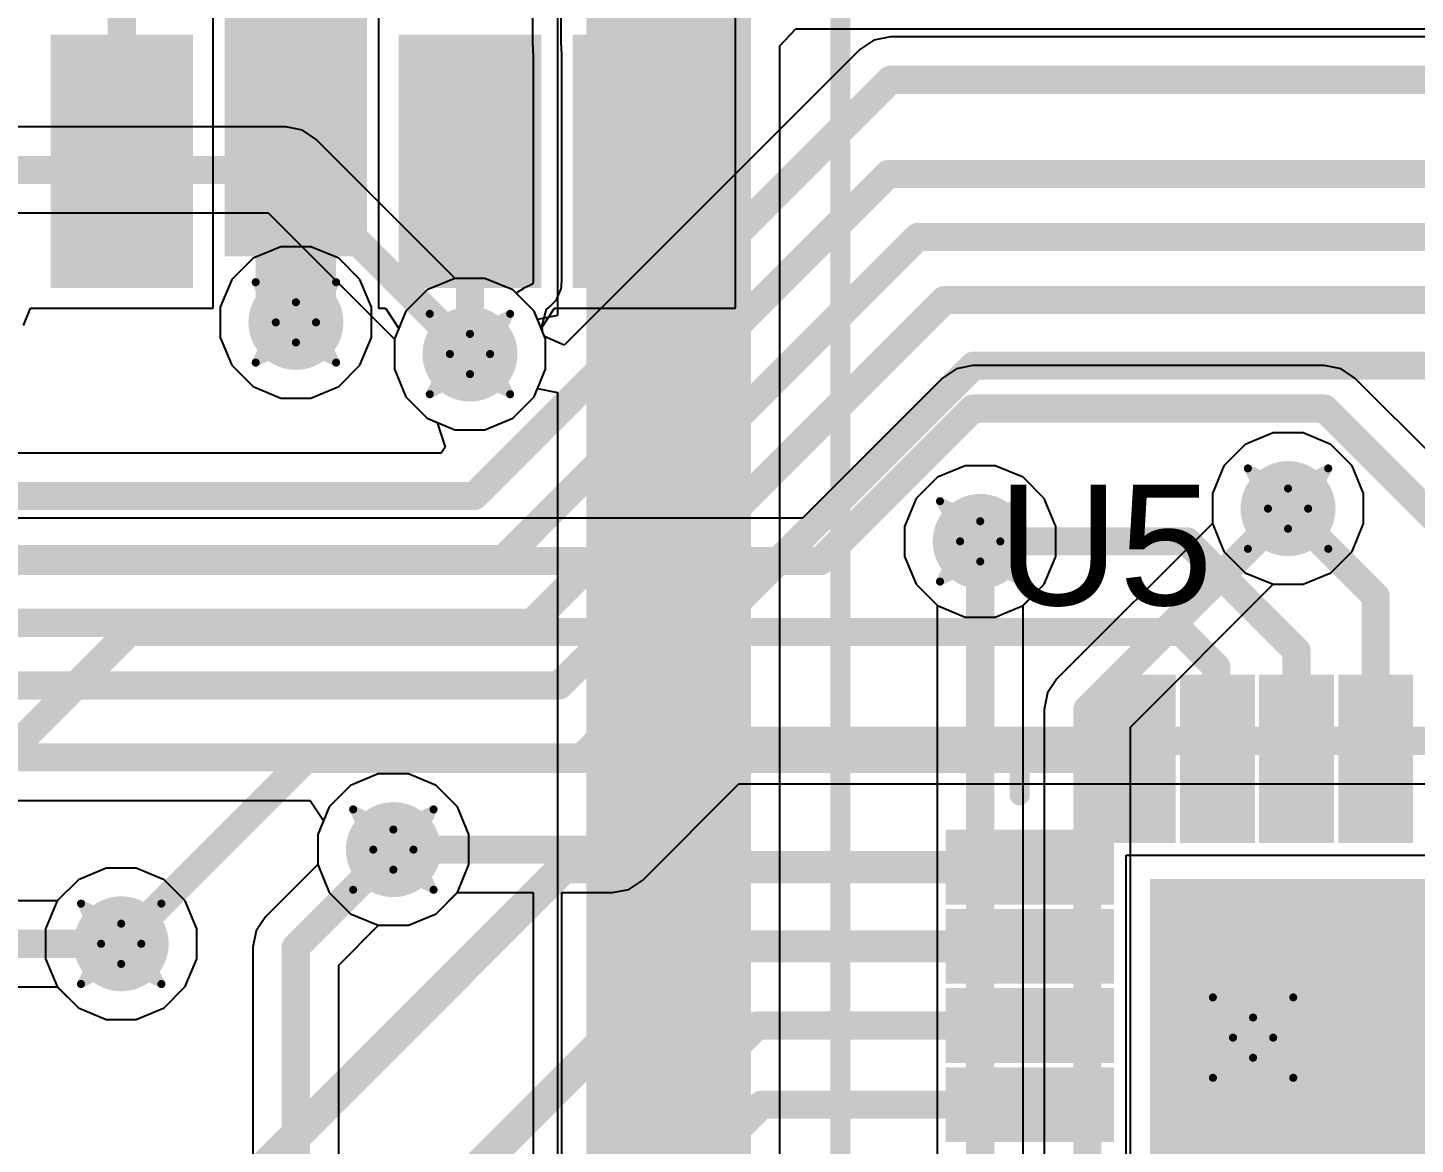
# Model space of a CAD drawing. Header units: inches. Extents: x -3 to 488, y -11 to 93.
# Drawn here: x 55.14 to 63.91, y 21.97 to 29.02 of the extents above; entities that cross this region are included whole.
import ezdxf

# ---------------------------------------------------------------- set-up
doc = ezdxf.new("R2010")
doc.units = ezdxf.units.IN
for name, color, linetype in [('Bottom Layer', 5, 'Continuous'), ('Drill Drawing', 1, 'Continuous'), ('Layer 1', 16, 'Continuous'), ('Layer 2', 76, 'Continuous'), ('Top Layer', 1, 'Continuous'), ('Top Overlay', 2, 'Continuous'), ('Top Paste', 8, 'Continuous'), ('Top Solder', 216, 'Continuous'), ('Via Holes', 16, 'Continuous')]:
    doc.layers.add(name, color=color, linetype=linetype)
doc.styles.add('Arial', font='', dxfattribs={"height": 0.2})
doc.styles.get('Arial').set_extended_font_data('Arial')

msp = doc.modelspace()

# ---------------------------------------------------------------- hatches: boundary and pattern name
at = {"layer": 'Bottom Layer'}
h = msp.add_hatch(color=5, dxfattribs=at)
edge = h.paths.add_edge_path()
edge.add_arc((56.839, 27.1576), 0.3, 0, 360)
h = msp.add_hatch(color=5, dxfattribs=at)
edge = h.paths.add_edge_path()
edge.add_arc((57.939, 26.9576), 0.3, 0, 360)
h = msp.add_hatch(color=5, dxfattribs=at)
edge = h.paths.add_edge_path()
edge.add_arc((63.1088, 25.981), 0.3, 0, 360)
h = msp.add_hatch(color=5, dxfattribs=at)
edge = h.paths.add_edge_path()
edge.add_arc((61.1633, 25.774), 0.3, 0, 360)
h = msp.add_hatch(color=5, dxfattribs=at)
edge = h.paths.add_edge_path()
edge.add_arc((57.4549, 23.8268), 0.3, 0, 360)
h = msp.add_hatch(color=5, dxfattribs=at)
edge = h.paths.add_edge_path()
edge.add_arc((55.735, 23.2318), 0.3, 0, 360)
h = msp.add_hatch(color=5, dxfattribs=at)
edge = h.paths.add_edge_path()
edge.add_arc((62.8878, 22.6392), 0.3, 0, 360)
at = {"layer": 'Layer 1'}
h = msp.add_hatch(color=16, dxfattribs=at)
edge = h.paths.add_edge_path()
edge.add_arc((56.839, 27.1576), 0.3, 0, 360)
h = msp.add_hatch(color=16, dxfattribs=at)
edge = h.paths.add_edge_path()
edge.add_arc((57.939, 26.9576), 0.3, 0, 360)
h = msp.add_hatch(color=16, dxfattribs=at)
edge = h.paths.add_edge_path()
edge.add_arc((63.1088, 25.981), 0.3, 0, 360)
h = msp.add_hatch(color=16, dxfattribs=at)
edge = h.paths.add_edge_path()
edge.add_arc((61.1633, 25.774), 0.3, 0, 360)
h = msp.add_hatch(color=16, dxfattribs=at)
edge = h.paths.add_edge_path()
edge.add_arc((57.4549, 23.8268), 0.3, 0, 360)
h = msp.add_hatch(color=16, dxfattribs=at)
edge = h.paths.add_edge_path()
edge.add_arc((55.735, 23.2318), 0.3, 0, 360)
h = msp.add_hatch(color=16, dxfattribs=at)
edge = h.paths.add_edge_path()
edge.add_arc((62.8878, 22.6392), 0.3, 0, 360)
at = {"layer": 'Layer 2'}
msp.add_hatch(color=76, dxfattribs=at).paths.add_polyline_path([(58.674, 31.369), (58.674, 20.066), (59.7154, 20.066), (59.7154, 31.369)])
h = msp.add_hatch(color=76, dxfattribs=at)
edge = h.paths.add_edge_path()
edge.add_arc((56.839, 27.1576), 0.3, 0, 360)
h = msp.add_hatch(color=76, dxfattribs=at)
edge = h.paths.add_edge_path()
edge.add_arc((57.939, 26.9576), 0.3, 0, 360)
h = msp.add_hatch(color=76, dxfattribs=at)
edge = h.paths.add_edge_path()
edge.add_arc((63.1088, 25.981), 0.3, 0, 360)
h = msp.add_hatch(color=76, dxfattribs=at)
edge = h.paths.add_edge_path()
edge.add_arc((61.1633, 25.774), 0.3, 0, 360)
h = msp.add_hatch(color=76, dxfattribs=at)
edge = h.paths.add_edge_path()
edge.add_arc((57.4549, 23.8268), 0.3, 0, 360)
h = msp.add_hatch(color=76, dxfattribs=at)
edge = h.paths.add_edge_path()
edge.add_arc((55.735, 23.2318), 0.3, 0, 360)
h = msp.add_hatch(color=76, dxfattribs=at)
edge = h.paths.add_edge_path()
edge.add_arc((62.8878, 22.6392), 0.3, 0, 360)
at = {"layer": 'Top Layer'}
for points in [[(57.239, 27.6247), (56.439, 27.6247), (56.439, 29.1247), (57.239, 29.1247)], [(56.139, 27.4247), (55.339, 27.4247), (55.339, 28.9247), (56.139, 28.9247)], [(58.339, 27.4247), (57.539, 27.4247), (57.539, 28.9247), (58.339, 28.9247)], [(59.439, 27.4247), (58.639, 27.4247), (58.639, 28.9247), (59.439, 28.9247)], [(62.2976, 24.8305), (62.2976, 23.9705), (62.0276, 23.9705), (62.0276, 24.8305)], [(62.7976, 24.8305), (62.7976, 23.9705), (62.5276, 23.9705), (62.5276, 24.8305)], [(63.2976, 24.8305), (63.2976, 23.9705), (63.0276, 23.9705), (63.0276, 24.8305)], [(63.7976, 24.8305), (63.7976, 23.9705), (63.5276, 23.9705), (63.5276, 24.8305)], [(61.9076, 23.5805), (61.0476, 23.5805), (61.0476, 23.8505), (61.9076, 23.8505)], [(65.4876, 20.3905), (62.3376, 20.3905), (62.3376, 23.5405), (65.4876, 23.5405)], [(61.9076, 23.0805), (61.0476, 23.0805), (61.0476, 23.3505), (61.9076, 23.3505)], [(61.9076, 22.5805), (61.0476, 22.5805), (61.0476, 22.8505), (61.9076, 22.8505)], [(61.9076, 22.0805), (61.0476, 22.0805), (61.0476, 22.3505), (61.9076, 22.3505)]]:
    msp.add_hatch(color=1, dxfattribs=at).paths.add_polyline_path(points)
h = msp.add_hatch(color=1, dxfattribs=at)
edge = h.paths.add_edge_path()
edge.add_arc((56.839, 27.1576), 0.3, 0, 360)
h = msp.add_hatch(color=1, dxfattribs=at)
edge = h.paths.add_edge_path()
edge.add_arc((57.939, 26.9576), 0.3, 0, 360)
h = msp.add_hatch(color=1, dxfattribs=at)
edge = h.paths.add_edge_path()
edge.add_arc((63.1088, 25.981), 0.3, 0, 360)
h = msp.add_hatch(color=1, dxfattribs=at)
edge = h.paths.add_edge_path()
edge.add_arc((61.1633, 25.774), 0.3, 0, 360)
h = msp.add_hatch(color=1, dxfattribs=at)
edge = h.paths.add_edge_path()
edge.add_arc((57.4549, 23.8268), 0.3, 0, 360)
h = msp.add_hatch(color=1, dxfattribs=at)
edge = h.paths.add_edge_path()
edge.add_arc((55.735, 23.2318), 0.3, 0, 360)
h = msp.add_hatch(color=1, dxfattribs=at)
edge = h.paths.add_edge_path()
edge.add_arc((62.8878, 22.6392), 0.3, 0, 360)
at = {"layer": 'Top Paste'}
for points in [[(57.239, 27.6247), (56.439, 27.6247), (56.439, 29.1247), (57.239, 29.1247)], [(56.139, 27.4247), (55.339, 27.4247), (55.339, 28.9247), (56.139, 28.9247)], [(58.339, 27.4247), (57.539, 27.4247), (57.539, 28.9247), (58.339, 28.9247)], [(59.439, 27.4247), (58.639, 27.4247), (58.639, 28.9247), (59.439, 28.9247)], [(62.2976, 24.8305), (62.2976, 23.9705), (62.0276, 23.9705), (62.0276, 24.8305)], [(62.7976, 24.8305), (62.7976, 23.9705), (62.5276, 23.9705), (62.5276, 24.8305)], [(63.2976, 24.8305), (63.2976, 23.9705), (63.0276, 23.9705), (63.0276, 24.8305)], [(63.7976, 24.8305), (63.7976, 23.9705), (63.5276, 23.9705), (63.5276, 24.8305)], [(61.9076, 23.5805), (61.0476, 23.5805), (61.0476, 23.8505), (61.9076, 23.8505)], [(61.9076, 23.0805), (61.0476, 23.0805), (61.0476, 23.3505), (61.9076, 23.3505)], [(61.9076, 22.5805), (61.0476, 22.5805), (61.0476, 22.8505), (61.9076, 22.8505)], [(61.9076, 22.0805), (61.0476, 22.0805), (61.0476, 22.3505), (61.9076, 22.3505)]]:
    msp.add_hatch(color=8, dxfattribs=at).paths.add_polyline_path(points)
at = {"layer": 'Top Solder'}
for points in [[(57.289, 27.5747), (56.389, 27.5747), (56.389, 29.1747), (57.289, 29.1747)], [(56.189, 27.3747), (55.289, 27.3747), (55.289, 28.9747), (56.189, 28.9747)], [(58.389, 27.3747), (57.489, 27.3747), (57.489, 28.9747), (58.389, 28.9747)], [(59.489, 27.3747), (58.589, 27.3747), (58.589, 28.9747), (59.489, 28.9747)], [(62.3992, 24.9321), (62.3992, 23.8689), (61.926, 23.8689), (61.926, 24.9321)], [(62.8992, 24.9321), (62.8992, 23.8689), (62.426, 23.8689), (62.426, 24.9321)], [(63.3992, 24.9321), (63.3992, 23.8689), (62.926, 23.8689), (62.926, 24.9321)], [(63.8992, 24.9321), (63.8992, 23.8689), (63.426, 23.8689), (63.426, 24.9321)], [(62.0092, 23.4789), (60.946, 23.4789), (60.946, 23.9521), (62.0092, 23.9521)], [(65.5892, 20.2889), (62.236, 20.2889), (62.236, 23.6421), (65.5892, 23.6421)], [(62.0092, 22.9789), (60.946, 22.9789), (60.946, 23.4521), (62.0092, 23.4521)], [(62.0092, 22.4789), (60.946, 22.4789), (60.946, 22.9521), (62.0092, 22.9521)], [(62.0092, 21.9789), (60.946, 21.9789), (60.946, 22.4521), (62.0092, 22.4521)]]:
    msp.add_hatch(color=216, dxfattribs=at).paths.add_polyline_path(points)
at = {"layer": 'Via Holes'}
h = msp.add_hatch(color=7, dxfattribs=at)
edge = h.paths.add_edge_path()
edge.add_arc((56.839, 27.1576), 0.15, 0, 360)
h = msp.add_hatch(color=7, dxfattribs=at)
edge = h.paths.add_edge_path()
edge.add_arc((57.939, 26.9576), 0.15, 0, 360)
h = msp.add_hatch(color=7, dxfattribs=at)
edge = h.paths.add_edge_path()
edge.add_arc((63.1088, 25.981), 0.15, 0, 360)
h = msp.add_hatch(color=7, dxfattribs=at)
edge = h.paths.add_edge_path()
edge.add_arc((61.1633, 25.774), 0.15, 0, 360)
h = msp.add_hatch(color=7, dxfattribs=at)
edge = h.paths.add_edge_path()
edge.add_arc((57.4549, 23.8268), 0.15, 0, 360)
h = msp.add_hatch(color=7, dxfattribs=at)
edge = h.paths.add_edge_path()
edge.add_arc((55.735, 23.2318), 0.15, 0, 360)
h = msp.add_hatch(color=7, dxfattribs=at)
edge = h.paths.add_edge_path()
edge.add_arc((62.8878, 22.6392), 0.15, 0, 360)

# ---------------------------------------------------------------- linework, layer by layer
at = {"layer": 'Bottom Layer'}
for p, q in [((58.3332, 32.8311), (58.3332, 28.9247)), ((58.5145, 28.9307), (58.5145, 32.8311)), ((60.4915, 28.9412), (60.4033, 28.8822)), ((60.5956, 28.9618), (60.4915, 28.9412)), ((65.0799, 28.9618), (60.5956, 28.9618)), ((58.3332, 28.9247), (58.339, 28.8374)), ((58.5199, 28.8494), (58.5145, 28.9307)), ((58.5191, 28.8433), (58.5199, 28.8494)), ((60.4033, 28.8822), (58.5341, 27.013)), ((58.339, 28.8374), (58.339, 27.4171)), ((58.5202, 28.8374), (58.5191, 28.8433)), ((58.5202, 27.4171), (58.5202, 28.8374)), ((56.7439, 27.6354), (56.5683, 27.5627)), ((56.934, 27.6354), (56.7439, 27.6354)), ((57.1096, 27.5627), (56.934, 27.6354)), ((56.5683, 27.5627), (56.4339, 27.4283)), ((57.244, 27.4283), (57.1096, 27.5627)), ((56.4339, 27.4283), (56.3612, 27.2527)), ((57.3168, 27.2527), (57.244, 27.4283)), ((57.6683, 27.3627), (57.5339, 27.2283)), ((57.8439, 27.4354), (57.6683, 27.3627)), ((58.034, 27.4354), (57.8439, 27.4354)), ((58.2096, 27.3627), (58.034, 27.4354)), ((58.231, 27.3413), (58.2096, 27.3627)), ((58.2828, 27.376), (58.231, 27.3413)), ((58.3225, 27.3924), (58.2828, 27.376)), ((58.3358, 27.4014), (58.3225, 27.3924)), ((58.339, 27.4171), (58.3358, 27.4014)), ((58.5068, 27.3495), (58.5136, 27.366)), ((58.5136, 27.366), (58.5168, 27.3818)), ((58.5168, 27.3996), (58.5202, 27.4171)), ((58.5168, 27.3818), (58.5168, 27.3996)), ((58.4516, 27.2657), (58.4866, 27.3006)), ((58.4866, 27.3006), (58.5055, 27.3463)), ((58.5055, 27.3463), (58.5064, 27.3477)), ((58.5064, 27.3477), (58.5068, 27.3495)), ((56.3612, 27.2527), (56.3612, 27.0626)), ((57.3168, 27.0626), (57.3168, 27.2527)), ((57.5339, 27.2283), (57.4612, 27.0527)), ((58.3959, 27.1401), (58.4232, 27.2417)), ((58.4232, 27.2417), (58.4365, 27.2506)), ((58.4365, 27.2506), (58.4492, 27.2633)), ((58.4492, 27.2633), (58.4507, 27.2642)), ((58.4507, 27.2642), (58.4516, 27.2657)), ((58.398, 27.098), (58.3959, 27.1401)), ((58.4101, 27.0687), (58.398, 27.098)), ((56.3612, 27.0626), (56.4339, 26.887)), ((57.244, 26.887), (57.3168, 27.0626)), ((57.4612, 27.0527), (57.4612, 26.8626)), ((58.5341, 27.013), (58.4101, 27.0687)), ((56.4339, 26.887), (56.5683, 26.7526)), ((57.1096, 26.7526), (57.244, 26.887)), ((57.4612, 26.8626), (57.5339, 26.687)), ((56.5683, 26.7526), (56.7439, 26.6798)), ((56.934, 26.6798), (57.1096, 26.7526)), ((56.7439, 26.6798), (56.934, 26.6798)), ((57.5339, 26.687), (57.6683, 26.5526)), ((57.6683, 26.5526), (57.7321, 26.5261)), ((57.7321, 26.5261), (57.7817, 26.3691)), ((57.7579, 26.3323), (53.0342, 26.3323)), ((57.7817, 26.3691), (57.7579, 26.3323)), ((59.0313, 23.6345), (59.6387, 24.2419)), ((59.6387, 24.2419), (66.8904, 24.2419)), ((8.6649, 24.1375), (56.929, 24.1375)), ((56.929, 24.1375), (57.0139, 24.0105)), ((57.0139, 24.0105), (56.9771, 23.9218)), ((56.9771, 23.9218), (56.9771, 23.7318)), ((55.64, 23.7096), (55.4644, 23.6368)), ((55.8301, 23.7096), (55.64, 23.7096)), ((56.0057, 23.6368), (55.8301, 23.7096)), ((56.9771, 23.7318), (57.0499, 23.5561)), ((55.4644, 23.6368), (55.3313, 23.5037)), ((56.1401, 23.5024), (56.0057, 23.6368)), ((58.943, 23.5756), (59.0313, 23.6345)), ((55.3313, 23.5037), (16.4567, 23.5037)), ((56.2128, 23.3268), (56.1401, 23.5024)), ((57.0499, 23.5561), (57.1843, 23.4217)), ((57.7256, 23.4217), (57.8587, 23.5549)), ((57.8587, 23.5549), (58.339, 23.5549)), ((58.339, 23.5549), (58.339, 19.7052)), ((58.5202, 19.7052), (58.5202, 23.5549)), ((58.5202, 23.5549), (58.839, 23.5549)), ((58.839, 23.5549), (58.943, 23.5756)), ((57.1843, 23.4217), (57.3599, 23.349)), ((57.55, 23.349), (57.7256, 23.4217)), ((56.2128, 23.1367), (56.2128, 23.3268)), ((57.3599, 23.349), (57.55, 23.349)), ((56.1401, 22.9611), (56.2128, 23.1367)), ((16.5694, 22.9598), (55.3313, 22.9598)), ((55.3313, 22.9598), (55.4644, 22.8267)), ((56.0057, 22.8267), (56.1401, 22.9611)), ((55.4644, 22.8267), (55.64, 22.754)), ((55.8301, 22.754), (56.0057, 22.8267)), ((55.64, 22.754), (55.8301, 22.754))]:
    msp.add_line(p, q, dxfattribs=at)
at = {"layer": 'Bottom Layer', "const_width": 0.1778}
for points in [[(57.9661, 26.0604), (60.5956, 28.6899)], [(60.5956, 28.6899), (65.4837, 28.6899)], [(58.1504, 25.6626), (60.5832, 28.0954)], [(60.5832, 28.0954), (66.2047, 28.0954)], [(58.3311, 25.2596), (60.7686, 27.6971)], [(60.7686, 27.6971), (66.0232, 27.6971)], [(58.5017, 24.8633), (60.9372, 27.2988)], [(60.9372, 27.2988), (65.5367, 27.2988)], [(58.6465, 24.4094), (61.1216, 26.8845)], [(61.1216, 26.8845), (65.0589, 26.8845)], [(52.9216, 26.0604), (57.9661, 26.0604)], [(38.057, 25.6626), (58.1504, 25.6626)], [(24.3911, 25.2596), (58.3311, 25.2596)], [(23.6163, 24.8633), (58.5017, 24.8633)], [(58.839, 23.8268), (59.526, 24.5139)], [(59.526, 24.5139), (67.2942, 24.5139)], [(8.2611, 24.4094), (58.6465, 24.4094)], [(57.4549, 23.8268), (58.839, 23.8268)], [(16.4567, 23.2318), (55.735, 23.2318)]]:
    msp.add_lwpolyline(points, dxfattribs=at)
at = {"layer": 'Bottom Layer', "const_width": 0.0889}
for points in [[(60.5511, 28.6899, 1), (60.64, 28.6899, 1)], [(60.5511, 28.6899, 1), (60.64, 28.6899, 1)], [(60.5388, 28.0954, 1), (60.6277, 28.0954, 1)], [(60.5388, 28.0954, 1), (60.6277, 28.0954, 1)], [(60.7241, 27.6971, 1), (60.813, 27.6971, 1)], [(60.7241, 27.6971, 1), (60.813, 27.6971, 1)], [(60.8927, 27.2988, 1), (60.9816, 27.2988, 1)], [(60.8927, 27.2988, 1), (60.9816, 27.2988, 1)], [(61.0772, 26.8845, 1), (61.1661, 26.8845, 1)], [(61.0772, 26.8845, 1), (61.1661, 26.8845, 1)], [(57.9216, 26.0604, 1), (58.0105, 26.0604, 1)], [(57.9216, 26.0604, 1), (58.0105, 26.0604, 1)], [(58.106, 25.6626, 1), (58.1949, 25.6626, 1)], [(58.106, 25.6626, 1), (58.1949, 25.6626, 1)], [(58.2867, 25.2596, 1), (58.3756, 25.2596, 1)], [(58.2867, 25.2596, 1), (58.3756, 25.2596, 1)], [(58.4573, 24.8633, 1), (58.5462, 24.8633, 1)], [(58.4573, 24.8633, 1), (58.5462, 24.8633, 1)], [(59.4816, 24.5139, 1), (59.5705, 24.5139, 1)], [(59.4816, 24.5139, 1), (59.5705, 24.5139, 1)], [(58.6021, 24.4094, 1), (58.691, 24.4094, 1)], [(58.6021, 24.4094, 1), (58.691, 24.4094, 1)], [(57.4105, 23.8268, 1), (57.4994, 23.8268, 1)], [(58.7945, 23.8268, 1), (58.8834, 23.8268, 1)], [(58.7945, 23.8268, 1), (58.8834, 23.8268, 1)], [(55.6906, 23.2318, 1), (55.7795, 23.2318, 1)]]:
    msp.add_lwpolyline(points, format="xyb", close=True, dxfattribs=at)
at = {"layer": 'Drill Drawing', "const_width": 0.0508}
for points in [[(56.585, 27.4116), (56.839, 27.2846)], [(56.585, 27.4116), (56.712, 27.1576)], [(56.839, 27.2846), (57.093, 27.4116)], [(56.966, 27.1576), (57.093, 27.4116)], [(56.585, 26.9036), (56.712, 27.1576)], [(56.966, 27.1576), (57.093, 26.9036)], [(57.685, 27.2116), (57.939, 27.0846)], [(57.685, 27.2116), (57.812, 26.9576)], [(57.939, 27.0846), (58.193, 27.2116)], [(58.066, 26.9576), (58.193, 27.2116)], [(56.585, 26.9036), (56.839, 27.0306)], [(56.839, 27.0306), (57.093, 26.9036)], [(57.685, 26.7036), (57.812, 26.9576)], [(58.066, 26.9576), (58.193, 26.7036)], [(57.685, 26.7036), (57.939, 26.8306)], [(57.939, 26.8306), (58.193, 26.7036)], [(62.8548, 26.235), (63.1088, 26.108)], [(62.8548, 26.235), (62.9818, 25.981)], [(63.1088, 26.108), (63.3628, 26.235)], [(63.2358, 25.981), (63.3628, 26.235)], [(60.9093, 26.028), (61.1633, 25.901)], [(60.9093, 26.028), (61.0363, 25.774)], [(61.1633, 25.901), (61.4173, 26.028)], [(61.2903, 25.774), (61.4173, 26.028)], [(62.8548, 25.727), (62.9818, 25.981)], [(63.2358, 25.981), (63.3628, 25.727)], [(62.8548, 25.727), (63.1088, 25.854)], [(63.1088, 25.854), (63.3628, 25.727)], [(60.9093, 25.52), (61.0363, 25.774)], [(61.2903, 25.774), (61.4173, 25.52)], [(60.9093, 25.52), (61.1633, 25.647)], [(61.1633, 25.647), (61.4173, 25.52)], [(57.2009, 24.0808), (57.4549, 23.9538)], [(57.2009, 24.0808), (57.3279, 23.8268)], [(57.4549, 23.9538), (57.7089, 24.0808)], [(57.5819, 23.8268), (57.7089, 24.0808)], [(57.2009, 23.5728), (57.3279, 23.8268)], [(57.5819, 23.8268), (57.7089, 23.5728)], [(57.2009, 23.5728), (57.4549, 23.6998)], [(57.4549, 23.6998), (57.7089, 23.5728)], [(55.481, 23.4858), (55.735, 23.3588)], [(55.481, 23.4858), (55.608, 23.2318)], [(55.735, 23.3588), (55.989, 23.4858)], [(55.862, 23.2318), (55.989, 23.4858)], [(55.481, 22.9778), (55.608, 23.2318)], [(55.862, 23.2318), (55.989, 22.9778)], [(55.481, 22.9778), (55.735, 23.1048)], [(55.735, 23.1048), (55.989, 22.9778)], [(62.6338, 22.8932), (62.8878, 22.7662)], [(62.6338, 22.8932), (62.7608, 22.6392)], [(62.8878, 22.7662), (63.1418, 22.8932)], [(63.0148, 22.6392), (63.1418, 22.8932)], [(62.6338, 22.3852), (62.7608, 22.6392)], [(63.0148, 22.6392), (63.1418, 22.3852)], [(62.6338, 22.3852), (62.8878, 22.5122)], [(62.8878, 22.5122), (63.1418, 22.3852)]]:
    msp.add_lwpolyline(points, dxfattribs=at)
at = {"layer": 'Drill Drawing', "const_width": 0.0254}
for points in [[(56.5723, 27.4116, 1), (56.5977, 27.4116, 1)], [(56.5723, 27.4116, 1), (56.5977, 27.4116, 1)], [(57.0803, 27.4116, 1), (57.1057, 27.4116, 1)], [(57.0803, 27.4116, 1), (57.1057, 27.4116, 1)], [(56.8263, 27.2846, 1), (56.8517, 27.2846, 1)], [(56.8263, 27.2846, 1), (56.8517, 27.2846, 1)], [(56.6993, 27.1576, 1), (56.7247, 27.1576, 1)], [(56.6993, 27.1576, 1), (56.7247, 27.1576, 1)], [(56.9533, 27.1576, 1), (56.9787, 27.1576, 1)], [(56.9533, 27.1576, 1), (56.9787, 27.1576, 1)], [(57.6723, 27.2116, 1), (57.6977, 27.2116, 1)], [(57.6723, 27.2116, 1), (57.6977, 27.2116, 1)], [(58.1803, 27.2116, 1), (58.2057, 27.2116, 1)], [(58.1803, 27.2116, 1), (58.2057, 27.2116, 1)], [(57.9263, 27.0846, 1), (57.9517, 27.0846, 1)], [(57.9263, 27.0846, 1), (57.9517, 27.0846, 1)], [(56.8263, 27.0306, 1), (56.8517, 27.0306, 1)], [(56.8263, 27.0306, 1), (56.8517, 27.0306, 1)], [(56.5723, 26.9036, 1), (56.5977, 26.9036, 1)], [(56.5723, 26.9036, 1), (56.5977, 26.9036, 1)], [(57.0803, 26.9036, 1), (57.1057, 26.9036, 1)], [(57.0803, 26.9036, 1), (57.1057, 26.9036, 1)], [(57.7993, 26.9576, 1), (57.8247, 26.9576, 1)], [(57.7993, 26.9576, 1), (57.8247, 26.9576, 1)], [(58.0533, 26.9576, 1), (58.0787, 26.9576, 1)], [(58.0533, 26.9576, 1), (58.0787, 26.9576, 1)], [(57.9263, 26.8306, 1), (57.9517, 26.8306, 1)], [(57.9263, 26.8306, 1), (57.9517, 26.8306, 1)], [(57.6723, 26.7036, 1), (57.6977, 26.7036, 1)], [(57.6723, 26.7036, 1), (57.6977, 26.7036, 1)], [(58.1803, 26.7036, 1), (58.2057, 26.7036, 1)], [(58.1803, 26.7036, 1), (58.2057, 26.7036, 1)], [(62.8421, 26.235, 1), (62.8675, 26.235, 1)], [(62.8421, 26.235, 1), (62.8675, 26.235, 1)], [(63.3501, 26.235, 1), (63.3755, 26.235, 1)], [(63.3501, 26.235, 1), (63.3755, 26.235, 1)], [(63.0961, 26.108, 1), (63.1215, 26.108, 1)], [(63.0961, 26.108, 1), (63.1215, 26.108, 1)], [(60.8966, 26.028, 1), (60.922, 26.028, 1)], [(60.8966, 26.028, 1), (60.922, 26.028, 1)], [(61.4046, 26.028, 1), (61.43, 26.028, 1)], [(61.4046, 26.028, 1), (61.43, 26.028, 1)], [(62.9691, 25.981, 1), (62.9945, 25.981, 1)], [(62.9691, 25.981, 1), (62.9945, 25.981, 1)], [(63.2231, 25.981, 1), (63.2485, 25.981, 1)], [(63.2231, 25.981, 1), (63.2485, 25.981, 1)], [(61.1506, 25.901, 1), (61.176, 25.901, 1)], [(61.1506, 25.901, 1), (61.176, 25.901, 1)], [(63.0961, 25.854, 1), (63.1215, 25.854, 1)], [(63.0961, 25.854, 1), (63.1215, 25.854, 1)], [(61.0236, 25.774, 1), (61.049, 25.774, 1)], [(61.0236, 25.774, 1), (61.049, 25.774, 1)], [(61.2776, 25.774, 1), (61.303, 25.774, 1)], [(61.2776, 25.774, 1), (61.303, 25.774, 1)], [(62.8421, 25.727, 1), (62.8675, 25.727, 1)], [(62.8421, 25.727, 1), (62.8675, 25.727, 1)], [(63.3501, 25.727, 1), (63.3755, 25.727, 1)], [(63.3501, 25.727, 1), (63.3755, 25.727, 1)], [(61.1506, 25.647, 1), (61.176, 25.647, 1)], [(61.1506, 25.647, 1), (61.176, 25.647, 1)], [(60.8966, 25.52, 1), (60.922, 25.52, 1)], [(60.8966, 25.52, 1), (60.922, 25.52, 1)], [(61.4046, 25.52, 1), (61.43, 25.52, 1)], [(61.4046, 25.52, 1), (61.43, 25.52, 1)], [(57.1882, 24.0808, 1), (57.2136, 24.0808, 1)], [(57.1882, 24.0808, 1), (57.2136, 24.0808, 1)], [(57.6962, 24.0808, 1), (57.7216, 24.0808, 1)], [(57.6962, 24.0808, 1), (57.7216, 24.0808, 1)], [(57.4422, 23.9538, 1), (57.4676, 23.9538, 1)], [(57.4422, 23.9538, 1), (57.4676, 23.9538, 1)], [(57.3152, 23.8268, 1), (57.3406, 23.8268, 1)], [(57.3152, 23.8268, 1), (57.3406, 23.8268, 1)], [(57.5692, 23.8268, 1), (57.5946, 23.8268, 1)], [(57.5692, 23.8268, 1), (57.5946, 23.8268, 1)], [(57.4422, 23.6998, 1), (57.4676, 23.6998, 1)], [(57.4422, 23.6998, 1), (57.4676, 23.6998, 1)], [(57.1882, 23.5728, 1), (57.2136, 23.5728, 1)], [(57.1882, 23.5728, 1), (57.2136, 23.5728, 1)], [(57.6962, 23.5728, 1), (57.7216, 23.5728, 1)], [(57.6962, 23.5728, 1), (57.7216, 23.5728, 1)], [(55.4683, 23.4858, 1), (55.4937, 23.4858, 1)], [(55.4683, 23.4858, 1), (55.4937, 23.4858, 1)], [(55.9763, 23.4858, 1), (56.0017, 23.4858, 1)], [(55.9763, 23.4858, 1), (56.0017, 23.4858, 1)], [(55.7223, 23.3588, 1), (55.7477, 23.3588, 1)], [(55.7223, 23.3588, 1), (55.7477, 23.3588, 1)], [(55.5953, 23.2318, 1), (55.6207, 23.2318, 1)], [(55.5953, 23.2318, 1), (55.6207, 23.2318, 1)], [(55.8493, 23.2318, 1), (55.8747, 23.2318, 1)], [(55.8493, 23.2318, 1), (55.8747, 23.2318, 1)], [(55.7223, 23.1048, 1), (55.7477, 23.1048, 1)], [(55.7223, 23.1048, 1), (55.7477, 23.1048, 1)], [(55.4683, 22.9778, 1), (55.4937, 22.9778, 1)], [(55.4683, 22.9778, 1), (55.4937, 22.9778, 1)], [(55.9763, 22.9778, 1), (56.0017, 22.9778, 1)], [(55.9763, 22.9778, 1), (56.0017, 22.9778, 1)], [(62.6211, 22.8932, 1), (62.6465, 22.8932, 1)], [(62.6211, 22.8932, 1), (62.6465, 22.8932, 1)], [(63.1291, 22.8932, 1), (63.1545, 22.8932, 1)], [(63.1291, 22.8932, 1), (63.1545, 22.8932, 1)], [(62.8751, 22.7662, 1), (62.9005, 22.7662, 1)], [(62.8751, 22.7662, 1), (62.9005, 22.7662, 1)], [(62.7481, 22.6392, 1), (62.7735, 22.6392, 1)], [(62.7481, 22.6392, 1), (62.7735, 22.6392, 1)], [(63.0021, 22.6392, 1), (63.0275, 22.6392, 1)], [(63.0021, 22.6392, 1), (63.0275, 22.6392, 1)], [(62.8751, 22.5122, 1), (62.9005, 22.5122, 1)], [(62.8751, 22.5122, 1), (62.9005, 22.5122, 1)], [(62.6211, 22.3852, 1), (62.6465, 22.3852, 1)], [(62.6211, 22.3852, 1), (62.6465, 22.3852, 1)], [(63.1291, 22.3852, 1), (63.1545, 22.3852, 1)], [(63.1291, 22.3852, 1), (63.1545, 22.3852, 1)]]:
    msp.add_lwpolyline(points, format="xyb", close=True, dxfattribs=at)
at = {"layer": 'Layer 1'}
for p, q in [((56.7758, 28.3927), (43.8251, 28.3927)), ((56.8799, 28.372), (56.7758, 28.3927)), ((56.9681, 28.3131), (56.8799, 28.372)), ((57.8457, 27.4354), (56.9681, 28.3131)), ((43.9378, 27.8489), (56.6632, 27.8489)), ((56.6632, 27.8489), (57.4612, 27.0509)), ((58.034, 27.4354), (57.8457, 27.4354)), ((58.2096, 27.3627), (58.034, 27.4354)), ((58.344, 27.2283), (58.2096, 27.3627)), ((58.4168, 27.0527), (58.344, 27.2283)), ((57.4612, 27.0509), (57.4612, 26.8626)), ((58.4168, 26.8626), (58.4168, 27.0527)), ((57.4612, 26.8626), (57.5339, 26.687)), ((58.344, 26.687), (58.4168, 26.8626)), ((57.5339, 26.687), (57.6683, 26.5526)), ((58.2096, 26.5526), (58.344, 26.687)), ((57.6683, 26.5526), (57.8439, 26.4798)), ((58.034, 26.4798), (58.2096, 26.5526)), ((57.8439, 26.4798), (58.034, 26.4798)), ((63.0137, 26.4588), (62.8381, 26.3861)), ((63.2038, 26.4588), (63.0137, 26.4588)), ((63.3794, 26.3861), (63.2038, 26.4588)), ((62.8381, 26.3861), (62.7037, 26.2517)), ((63.5138, 26.2517), (63.3794, 26.3861)), ((61.0682, 26.2518), (60.8926, 26.1791)), ((61.2583, 26.2518), (61.0682, 26.2518)), ((61.4339, 26.1791), (61.2583, 26.2518)), ((62.7037, 26.2517), (62.631, 26.0761)), ((63.5866, 26.0761), (63.5138, 26.2517)), ((60.8926, 26.1791), (60.7582, 26.0447)), ((61.5683, 26.0447), (61.4339, 26.1791)), ((60.7582, 26.0447), (60.6855, 25.8691)), ((61.6411, 25.8691), (61.5683, 26.0447)), ((62.631, 26.0761), (62.631, 25.886)), ((63.5866, 25.886), (63.5866, 26.0761)), ((60.6855, 25.8691), (60.6855, 25.679)), ((61.6411, 25.679), (61.6411, 25.8691)), ((62.631, 25.886), (62.7037, 25.7104)), ((63.5138, 25.7104), (63.5866, 25.886)), ((62.7037, 25.7104), (62.8381, 25.576)), ((63.3794, 25.576), (63.5138, 25.7104)), ((60.6855, 25.679), (60.7582, 25.5034)), ((61.5683, 25.5034), (61.6411, 25.679)), ((62.8381, 25.576), (63.0137, 25.5032)), ((63.2038, 25.5032), (63.3794, 25.576)), ((60.7582, 25.5034), (60.8926, 25.369)), ((61.4339, 25.369), (61.5683, 25.5034)), ((63.0137, 25.5032), (63.2038, 25.5032)), ((60.8926, 25.369), (61.0682, 25.2962)), ((61.2583, 25.2962), (61.4339, 25.369)), ((61.0682, 25.2962), (61.2583, 25.2962)), ((57.3599, 24.3046), (57.1843, 24.2318)), ((57.55, 24.3046), (57.3599, 24.3046)), ((57.7256, 24.2318), (57.55, 24.3046)), ((57.1843, 24.2318), (57.0499, 24.0974)), ((57.86, 24.0974), (57.7256, 24.2318)), ((57.0499, 24.0974), (56.9771, 23.9218)), ((57.9327, 23.9218), (57.86, 24.0974)), ((56.9771, 23.9218), (56.9771, 23.7318)), ((57.9327, 23.7318), (57.9327, 23.9218)), ((55.64, 23.7096), (55.4644, 23.6368)), ((55.8301, 23.7096), (55.64, 23.7096)), ((56.0057, 23.6368), (55.8301, 23.7096)), ((56.9771, 23.7318), (57.0499, 23.5561)), ((57.86, 23.5561), (57.9327, 23.7318)), ((55.4644, 23.6368), (55.33, 23.5024)), ((56.1401, 23.5024), (56.0057, 23.6368)), ((55.33, 23.5024), (55.2572, 23.3268)), ((56.2128, 23.3268), (56.1401, 23.5024)), ((57.0499, 23.5561), (57.1843, 23.4217)), ((57.7256, 23.4217), (57.86, 23.5561)), ((57.1843, 23.4217), (57.3599, 23.349)), ((57.55, 23.349), (57.7256, 23.4217)), ((55.2572, 23.3268), (55.2572, 23.1367)), ((56.2128, 23.1367), (56.2128, 23.3268)), ((57.3599, 23.349), (57.55, 23.349)), ((55.2572, 23.1367), (55.33, 22.9611)), ((56.1401, 22.9611), (56.2128, 23.1367)), ((55.33, 22.9611), (55.4644, 22.8267)), ((56.0057, 22.8267), (56.1401, 22.9611)), ((55.4644, 22.8267), (55.64, 22.754)), ((55.8301, 22.754), (56.0057, 22.8267)), ((55.64, 22.754), (55.8301, 22.754))]:
    msp.add_line(p, q, dxfattribs=at)
at = {"layer": 'Layer 1', "const_width": 0.1778}
for points in [[(43.8251, 28.1208), (56.7758, 28.1208)], [(56.7758, 28.1208), (57.939, 26.9576)]]:
    msp.add_lwpolyline(points, dxfattribs=at)
at = {"layer": 'Layer 1', "const_width": 0.0889}
for points in [[(56.7314, 28.1208, 1), (56.8203, 28.1208, 1)], [(56.7314, 28.1208, 1), (56.8203, 28.1208, 1)], [(57.8945, 26.9576, 1), (57.9834, 26.9576, 1)]]:
    msp.add_lwpolyline(points, format="xyb", close=True, dxfattribs=at)
at = {"layer": 'Layer 2'}
for p, q in [((58.4927, 30.1463), (58.4927, 27.2012)), ((59.8967, 28.9047), (59.9974, 29.0111)), ((59.9974, 29.0111), (64.9632, 29.0111)), ((59.8967, 20.8499), (59.8967, 28.9047)), ((56.7439, 27.6354), (56.5683, 27.5627)), ((56.934, 27.6354), (56.7439, 27.6354)), ((57.1096, 27.5627), (56.934, 27.6354)), ((56.5683, 27.5627), (56.4339, 27.4283)), ((57.244, 27.4283), (57.1096, 27.5627)), ((56.4339, 27.4283), (56.3612, 27.2527)), ((57.3168, 27.2527), (57.244, 27.4283)), ((57.6683, 27.3627), (57.5339, 27.2283)), ((57.8439, 27.4354), (57.6683, 27.3627)), ((58.034, 27.4354), (57.8439, 27.4354)), ((58.2096, 27.3627), (58.034, 27.4354)), ((58.344, 27.2283), (58.2096, 27.3627)), ((56.3612, 27.2527), (56.3612, 27.0626)), ((57.3168, 27.0626), (57.3168, 27.2527)), ((57.5339, 27.2283), (57.4612, 27.0527)), ((58.3657, 27.1759), (58.344, 27.2283)), ((58.4927, 27.2012), (58.3657, 27.1759)), ((56.3612, 27.0626), (56.4339, 26.887)), ((57.244, 26.887), (57.3168, 27.0626)), ((57.4612, 27.0527), (57.4612, 26.8626)), ((56.4339, 26.887), (56.5683, 26.7526)), ((57.1096, 26.7526), (57.244, 26.887)), ((57.4612, 26.8626), (57.5339, 26.687)), ((56.5683, 26.7526), (56.7439, 26.6798)), ((56.934, 26.6798), (57.1096, 26.7526)), ((56.7439, 26.6798), (56.934, 26.6798)), ((57.5339, 26.687), (57.6683, 26.5526)), ((58.2096, 26.5526), (58.344, 26.687)), ((58.344, 26.687), (58.3657, 26.7393)), ((58.3657, 26.7393), (58.4927, 26.7141)), ((58.4927, 26.7141), (58.4927, 20.066)), ((57.6683, 26.5526), (57.8439, 26.4798)), ((58.034, 26.4798), (58.2096, 26.5526)), ((57.8439, 26.4798), (58.034, 26.4798)), ((63.0137, 26.4588), (62.8381, 26.3861)), ((63.2038, 26.4588), (63.0137, 26.4588)), ((63.3794, 26.3861), (63.2038, 26.4588)), ((62.8381, 26.3861), (62.7037, 26.2517)), ((63.5138, 26.2517), (63.3794, 26.3861)), ((61.0682, 26.2518), (60.8926, 26.1791)), ((61.2583, 26.2518), (61.0682, 26.2518)), ((61.4339, 26.1791), (61.2583, 26.2518)), ((62.7037, 26.2517), (62.631, 26.0761)), ((63.5866, 26.0761), (63.5138, 26.2517)), ((60.8926, 26.1791), (60.7582, 26.0447)), ((61.5683, 26.0447), (61.4339, 26.1791)), ((60.7582, 26.0447), (60.6855, 25.8691)), ((61.6411, 25.8691), (61.5683, 26.0447)), ((62.631, 26.0761), (62.631, 25.8878)), ((63.5866, 25.886), (63.5866, 26.0761)), ((60.6855, 25.8691), (60.6855, 25.679)), ((61.6411, 25.679), (61.6411, 25.8691)), ((62.631, 25.8878), (61.6482, 24.905)), ((63.5138, 25.7104), (63.5866, 25.886)), ((63.3794, 25.576), (63.5138, 25.7104)), ((60.6855, 25.679), (60.7582, 25.5034)), ((61.5683, 25.5034), (61.6411, 25.679)), ((63.2038, 25.5032), (63.3794, 25.576)), ((60.7582, 25.5034), (60.8914, 25.3702)), ((61.4352, 25.3702), (61.5683, 25.5034)), ((62.1124, 24.6001), (63.0155, 25.5032)), ((63.0155, 25.5032), (63.2038, 25.5032)), ((60.8914, 25.3702), (60.8914, 10.6206)), ((61.4352, 9.2426), (61.4352, 25.3702)), ((61.6482, 24.905), (61.5892, 24.8168)), ((61.5892, 24.8168), (61.5685, 24.7127)), ((61.5685, 24.7127), (61.5685, 9.1789)), ((62.1124, 10.6206), (62.1124, 24.6001)), ((57.3599, 24.3046), (57.1843, 24.2318)), ((57.55, 24.3046), (57.3599, 24.3046)), ((57.7256, 24.2318), (57.55, 24.3046)), ((57.1843, 24.2318), (57.0499, 24.0974)), ((57.86, 24.0974), (57.7256, 24.2318)), ((57.0499, 24.0974), (56.9771, 23.9218)), ((57.9327, 23.9218), (57.86, 24.0974)), ((56.9771, 23.9218), (56.9771, 23.7336)), ((57.9327, 23.7318), (57.9327, 23.9218)), ((55.64, 23.7096), (55.4644, 23.6368)), ((55.8301, 23.7096), (55.64, 23.7096)), ((56.0057, 23.6368), (55.8301, 23.7096)), ((56.9771, 23.7336), (56.6459, 23.4023)), ((57.86, 23.5561), (57.9327, 23.7318)), ((55.4644, 23.6368), (55.33, 23.5024)), ((56.1401, 23.5024), (56.0057, 23.6368)), ((55.33, 23.5024), (55.2572, 23.3268)), ((56.2128, 23.3268), (56.1401, 23.5024)), ((57.7256, 23.4217), (57.86, 23.5561)), ((57.55, 23.349), (57.7256, 23.4217)), ((55.2572, 23.3268), (55.2572, 23.1367)), ((56.2128, 23.1367), (56.2128, 23.3268)), ((56.6459, 23.4023), (56.5869, 23.3141)), ((57.1101, 23.0974), (57.3617, 23.349)), ((57.3617, 23.349), (57.55, 23.349)), ((56.5869, 23.3141), (56.5662, 23.21)), ((56.5662, 23.21), (56.5662, 17.0184)), ((55.2572, 23.1367), (55.33, 22.9611)), ((56.1401, 22.9611), (56.2128, 23.1367)), ((57.1101, 21.7837), (57.1101, 23.0974)), ((55.33, 22.9611), (55.4644, 22.8267)), ((56.0057, 22.8267), (56.1401, 22.9611)), ((55.4644, 22.8267), (55.64, 22.754)), ((55.8301, 22.754), (56.0057, 22.8267)), ((55.64, 22.754), (55.8301, 22.754))]:
    msp.add_line(p, q, dxfattribs=at)
at = {"layer": 'Layer 2', "const_width": 0.1778}
for points in [[(61.8404, 24.7127), (63.1088, 25.981)], [(61.1633, 3.4803), (61.1633, 25.774)], [(61.8404, 8.6466), (61.8404, 24.7127)], [(56.8382, 23.21), (57.4549, 23.8268)], [(56.8382, 9.3741), (56.8382, 23.21)]]:
    msp.add_lwpolyline(points, dxfattribs=at)
at = {"layer": 'Layer 2', "const_width": 0.0889}
for points in [[(63.0643, 25.981, 1), (63.1532, 25.981, 1)], [(61.1188, 25.774, 1), (61.2077, 25.774, 1)], [(61.796, 24.7127, 1), (61.8849, 24.7127, 1)], [(61.796, 24.7127, 1), (61.8849, 24.7127, 1)], [(57.4105, 23.8268, 1), (57.4994, 23.8268, 1)], [(56.7937, 23.21, 1), (56.8826, 23.21, 1)], [(56.7937, 23.21, 1), (56.8826, 23.21, 1)]]:
    msp.add_lwpolyline(points, format="xyb", close=True, dxfattribs=at)
at = {"layer": 'Top Layer'}
for p, q in [((56.3168, 27.2469), (56.3168, 29.1025)), ((57.3612, 29.1025), (57.3612, 27.2469)), ((59.6168, 27.2469), (59.6168, 29.1025)), ((55.1168, 27.1383), (55.1612, 27.2469)), ((55.1612, 27.2469), (56.3168, 27.2469)), ((57.3612, 27.2469), (57.4042, 27.2469)), ((57.4042, 27.2469), (57.489, 27.1199)), ((58.3889, 27.1199), (58.4738, 27.2469)), ((58.4738, 27.2469), (59.6168, 27.2469)), ((57.489, 27.1199), (57.4612, 27.0527)), ((58.4168, 27.0527), (58.3889, 27.1199)), ((57.4612, 27.0527), (57.4612, 26.8626)), ((58.4168, 26.8626), (58.4168, 27.0527)), ((57.4612, 26.8626), (57.5339, 26.687)), ((58.344, 26.687), (58.4168, 26.8626)), ((61.0134, 26.8645), (60.9252, 26.8056)), ((61.1175, 26.8852), (61.0134, 26.8645)), ((63.3396, 26.8852), (61.1175, 26.8852)), ((63.4436, 26.8645), (63.3396, 26.8852)), ((63.5318, 26.8056), (63.4436, 26.8645)), ((60.9252, 26.8056), (60.0412, 25.9216)), ((64.0506, 26.2868), (63.5318, 26.8056)), ((57.5339, 26.687), (57.6683, 26.5526)), ((58.2096, 26.5526), (58.344, 26.687)), ((57.6683, 26.5526), (57.8439, 26.4798)), ((58.034, 26.4798), (58.2096, 26.5526)), ((57.8439, 26.4798), (58.034, 26.4798)), ((60.0412, 25.9216), (55.0181, 25.9216)), ((62.0854, 22.9027), (62.0854, 23.7927)), ((62.0854, 23.7927), (65.7398, 23.7927)), ((62.0854, 21.9027), (62.0854, 22.9027))]:
    msp.add_line(p, q, dxfattribs=at)
for points, const_width in [([(55.739, 28.1747), (55.739, 29.1247)], 0.1778), ([(56.839, 27.1576), (56.839, 28.5076)], 0.508), ([(56.839, 27.1576), (56.839, 28.3747)], 0.1778), ([(57.939, 26.9576), (57.939, 28.1747)], 0.1778), ([(60.1538, 25.6496), (61.1175, 26.6133)], 0.1778), ([(61.1175, 26.6133), (63.3396, 26.6133)], 0.1778), ([(63.3396, 26.6133), (64.1626, 25.7902)], 0.1778), ([(63.1088, 25.981), (63.6626, 25.4272)], 0.1778), ([(61.1633, 25.774), (62.4708, 25.774)], 0.1778), ([(62.4708, 25.774), (63.1626, 25.0823)], 0.1778), ([(55.0181, 25.6496), (60.1538, 25.6496)], 0.1778), ([(63.6626, 24.4005), (63.6626, 25.4272)], 0.1778), ([(52.7378, 22.1528), (55.7865, 25.2016)], 0.1778), ([(55.7865, 25.2016), (62.4338, 25.2016)], 0.1778), ([(62.4338, 25.2016), (62.6555, 24.9799)], 0.1778), ([(63.1626, 24.4005), (63.1626, 25.0823)], 0.1778), ([(62.6555, 24.4077), (62.6555, 24.9799)], 0.1778), ([(55.735, 23.2318), (56.9038, 24.4005)], 0.1778), ([(56.9038, 24.4005), (62.1626, 24.4005)], 0.1778), ([(62.6555, 24.4077), (62.6626, 24.4005)], 0.1778), ([(56.3982, 21.5805), (58.5332, 23.7155)], 0.2032), ([(58.5332, 23.7155), (61.6989, 23.7155)], 0.2032), ([(57.6186, 21.4506), (59.3835, 23.2155)], 0.2032), ([(59.3835, 23.2155), (61.4776, 23.2155)], 0.2032), ([(57.8956, 20.8583), (59.7528, 22.7155)], 0.1778), ([(59.7528, 22.7155), (61.4776, 22.7155)], 0.1778), ([(57.5825, 20.0152), (59.7828, 22.2155)], 0.1778), ([(59.7828, 22.2155), (61.4776, 22.2155)], 0.1778)]:
    msp.add_lwpolyline(points, dxfattribs=dict(at, const_width=const_width))
for points, const_width in [([(56.712, 28.5076, 1), (56.966, 28.5076, 1)], 0.254), ([(56.7945, 28.3747, 1), (56.8834, 28.3747, 1)], 0.0889), ([(55.6945, 28.1747, 1), (55.7834, 28.1747, 1)], 0.0889), ([(57.8945, 28.1747, 1), (57.9834, 28.1747, 1)], 0.0889), ([(56.712, 27.1576, 1), (56.966, 27.1576, 1)], 0.254), ([(56.7945, 27.1576, 1), (56.8834, 27.1576, 1)], 0.0889), ([(57.8945, 26.9576, 1), (57.9834, 26.9576, 1)], 0.0889), ([(61.0731, 26.6133, 1), (61.162, 26.6133, 1)], 0.0889), ([(61.0731, 26.6133, 1), (61.162, 26.6133, 1)], 0.0889), ([(63.2951, 26.6133, 1), (63.384, 26.6133, 1)], 0.0889), ([(63.2951, 26.6133, 1), (63.384, 26.6133, 1)], 0.0889), ([(63.0643, 25.981, 1), (63.1532, 25.981, 1)], 0.0889), ([(61.1188, 25.774, 1), (61.2077, 25.774, 1)], 0.0889), ([(62.4264, 25.774, 1), (62.5153, 25.774, 1)], 0.0889), ([(62.4264, 25.774, 1), (62.5153, 25.774, 1)], 0.0889), ([(60.1094, 25.6496, 1), (60.1983, 25.6496, 1)], 0.0889), ([(60.1094, 25.6496, 1), (60.1983, 25.6496, 1)], 0.0889), ([(63.6182, 25.4272, 1), (63.7071, 25.4272, 1)], 0.0889), ([(63.6182, 25.4272, 1), (63.7071, 25.4272, 1)], 0.0889), ([(55.7421, 25.2016, 1), (55.831, 25.2016, 1)], 0.0889), ([(55.7421, 25.2016, 1), (55.831, 25.2016, 1)], 0.0889), ([(62.3894, 25.2016, 1), (62.4783, 25.2016, 1)], 0.0889), ([(62.3894, 25.2016, 1), (62.4783, 25.2016, 1)], 0.0889), ([(63.1182, 25.0823, 1), (63.2071, 25.0823, 1)], 0.0889), ([(63.1182, 25.0823, 1), (63.2071, 25.0823, 1)], 0.0889), ([(62.611, 24.9799, 1), (62.6999, 24.9799, 1)], 0.0889), ([(62.611, 24.9799, 1), (62.6999, 24.9799, 1)], 0.0889), ([(56.8593, 24.4005, 1), (56.9482, 24.4005, 1)], 0.0889), ([(56.8593, 24.4005, 1), (56.9482, 24.4005, 1)], 0.0889), ([(62.1182, 24.4005, 1), (62.2071, 24.4005, 1)], 0.0889), ([(62.611, 24.4077, 1), (62.6999, 24.4077, 1)], 0.0889), ([(62.611, 24.4077, 1), (62.6999, 24.4077, 1)], 0.0889), ([(62.6182, 24.4005, 1), (62.7071, 24.4005, 1)], 0.0889), ([(63.1182, 24.4005, 1), (63.2071, 24.4005, 1)], 0.0889), ([(63.6182, 24.4005, 1), (63.7071, 24.4005, 1)], 0.0889), ([(58.4824, 23.7155, 1), (58.584, 23.7155, 1)], 0.1016), ([(58.4824, 23.7155, 1), (58.584, 23.7155, 1)], 0.1016), ([(61.6481, 23.7155, 1), (61.7497, 23.7155, 1)], 0.1016), ([(55.6906, 23.2318, 1), (55.7795, 23.2318, 1)], 0.0889), ([(59.3327, 23.2155, 1), (59.4343, 23.2155, 1)], 0.1016), ([(59.3327, 23.2155, 1), (59.4343, 23.2155, 1)], 0.1016), ([(61.4268, 23.2155, 1), (61.5284, 23.2155, 1)], 0.1016), ([(59.7083, 22.7155, 1), (59.7972, 22.7155, 1)], 0.0889), ([(59.7083, 22.7155, 1), (59.7972, 22.7155, 1)], 0.0889), ([(61.4332, 22.7155, 1), (61.5221, 22.7155, 1)], 0.0889), ([(59.7383, 22.2155, 1), (59.8272, 22.2155, 1)], 0.0889), ([(59.7383, 22.2155, 1), (59.8272, 22.2155, 1)], 0.0889), ([(61.4332, 22.2155, 1), (61.5221, 22.2155, 1)], 0.0889)]:
    msp.add_lwpolyline(points, format="xyb", close=True, dxfattribs=dict(at, const_width=const_width))
at = {"layer": 'Top Overlay', "const_width": 0.127}
for points in [[(60.2789, 17.7248), (60.2789, 29.8436)], [(61.4126, 24.4655), (61.7076, 24.4655)], [(61.4126, 24.1705), (61.4126, 24.4655)]]:
    msp.add_lwpolyline(points, dxfattribs=at)
at = {"layer": 'Top Overlay', "const_width": 0.0635}
for points in [[(61.3809, 24.4655, 1), (61.4444, 24.4655, 1)], [(61.3809, 24.4655, 1), (61.4444, 24.4655, 1)], [(61.6759, 24.4655, 1), (61.7394, 24.4655, 1)], [(61.3809, 24.1705, 1), (61.4444, 24.1705, 1)]]:
    msp.add_lwpolyline(points, format="xyb", close=True, dxfattribs=at)

# ---------------------------------------------------------------- texts
at = {"layer": 'Top Overlay', "style": 'Arial'}
msp.add_text('U5', height=0.762, dxfattribs=at).set_placement((61.2728, 25.3709))

doc.saveas('drawing.dxf')
